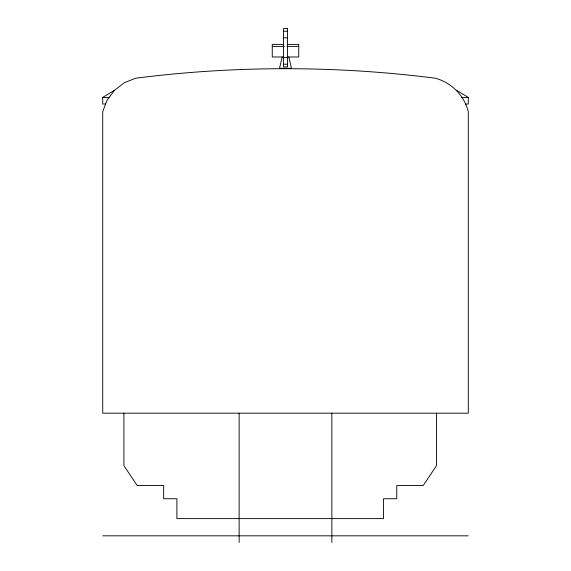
<?xml version="1.0" encoding="UTF-8"?>
<svg xmlns="http://www.w3.org/2000/svg" width="571" height="571" viewBox="0 0 571 571"><rect width="100%" height="100%" fill="white"/><g stroke="black" fill="none" stroke-linecap="round" stroke-linejoin="round"><path stroke-width="0.86" d="M282.188 56.986L279.54 68.284L291.46 68.284L288.812 56.986M114.571 90.225L107.141 100.061L102.723 111.595L102.723 413.183L468.277 413.183L468.277 111.595C464.223 95.45 451.276 82.381 435.166 78.184C335.855 65.544 235.145 65.544 135.834 78.184L124.335 82.702L114.571 90.225L102.723 97.413L102.723 104.029L105.614 104.029M283.516 31.262L287.484 31.262M283.516 37.822L287.484 37.822M283.737 44.402L272.253 44.402L272.253 56.986L283.844 56.986M287.263 44.402L298.747 44.402L298.747 56.986L287.156 56.986M272.253 46.394L284.401 46.394M287.006 46.394L298.747 46.394M283.516 57.65L287.484 57.65M283.516 64.202L287.484 64.202M102.723 97.413L109.14 97.413M461.86 97.413L468.277 97.413L468.277 104.029L465.386 104.029M102.723 535.826L468.277 535.826M456.429 90.225L468.277 97.413M436.494 413.183L436.494 465.629L423.247 485.5L396.759 485.5L396.759 498.74L383.512 498.74L383.512 518.611L176.896 518.611L176.896 498.74L163.649 498.74L163.649 485.5L137.154 485.5L123.914 465.629L123.914 413.183M331.858 413.183L331.858 542.45M239.142 413.183L239.142 542.45M287.484 28.55L283.516 28.55L283.516 66.921L287.484 66.921L287.484 28.55"/></g></svg>
